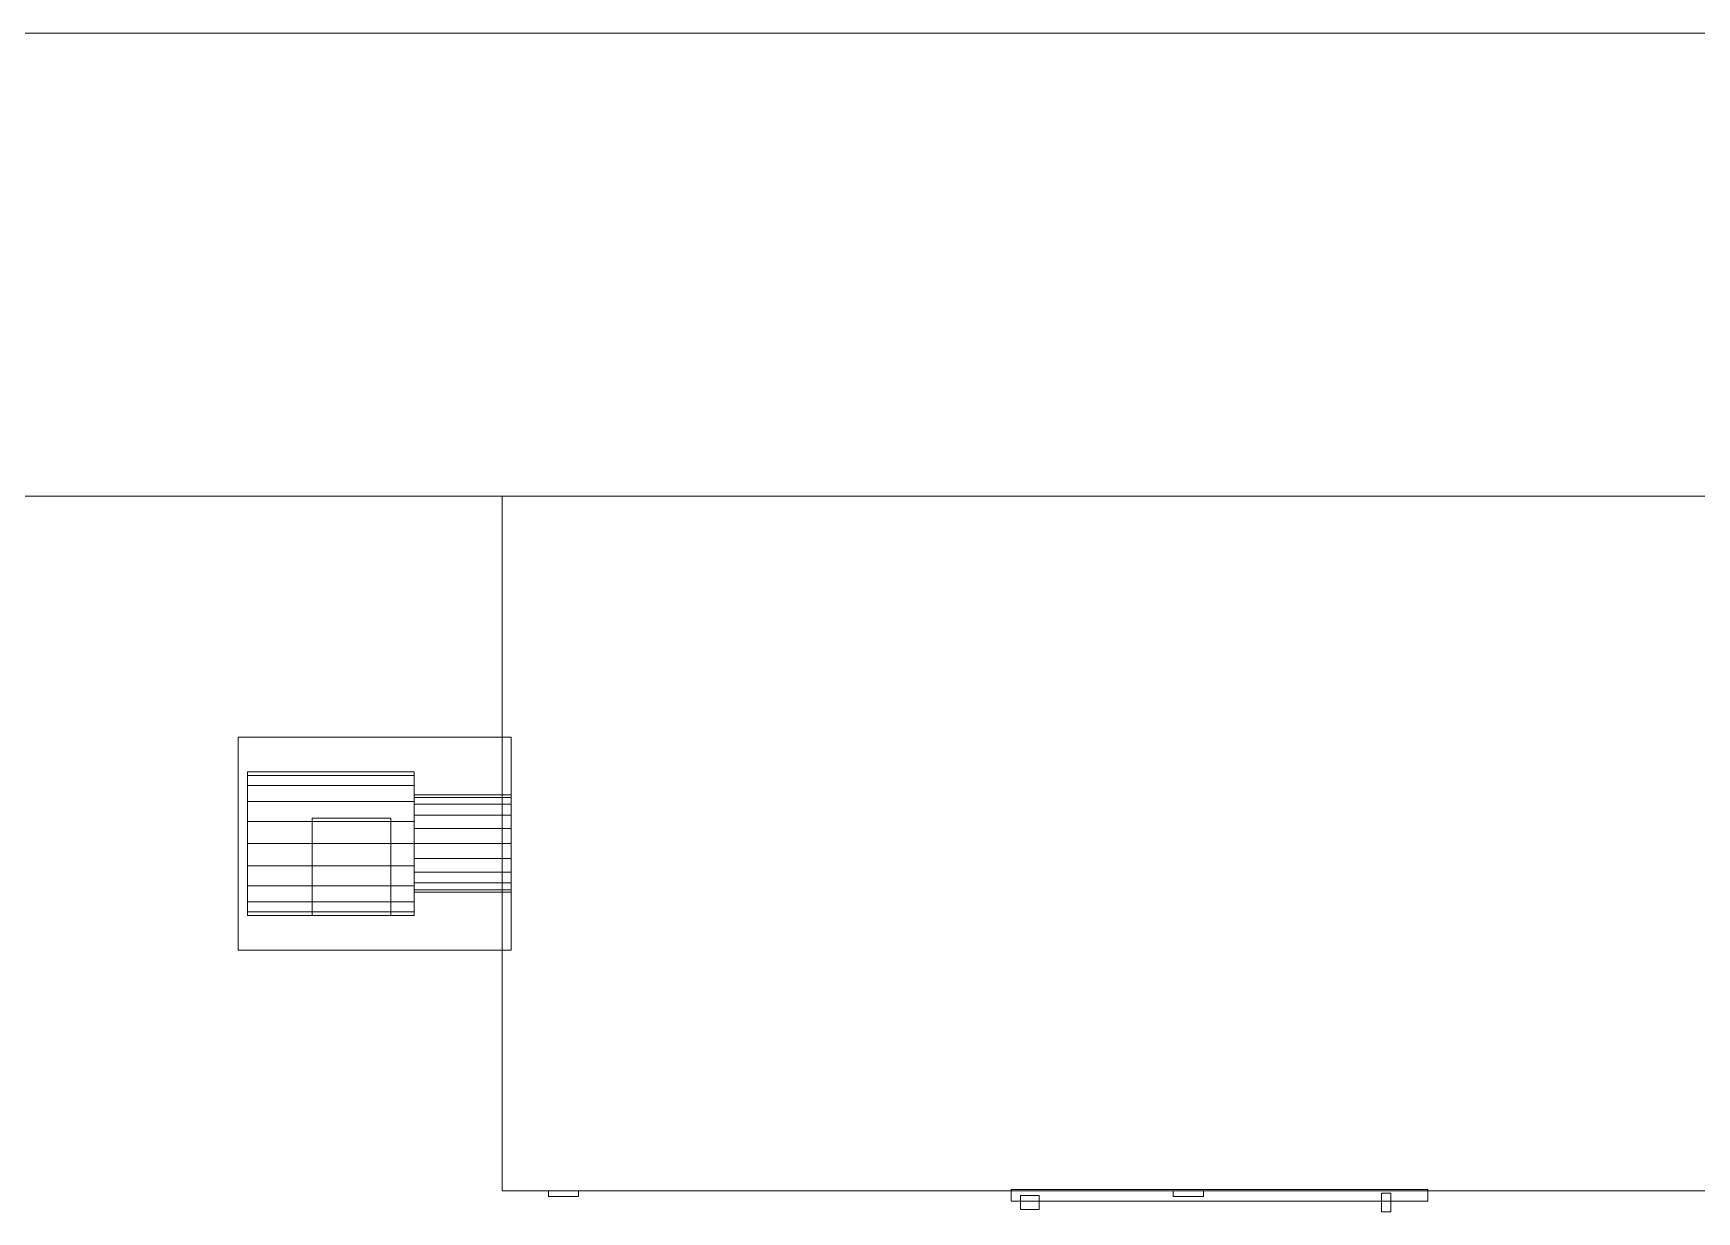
# Model space of a CAD drawing. Header units: millimetres. Extents: x -191664 to 191490, y -197311 to 10263.
# Drawn here: x 37705 to 41298, y -16195 to -13650 of the extents above; entities that cross this region are included whole.
import ezdxf

# ---------------------------------------------------------------- set-up
doc = ezdxf.new("R2010")
doc.units = ezdxf.units.MM
doc.layers.add('ACCESOS_PROPUESTOS', color=30, linetype='Continuous', lineweight=0)
doc.layers.add('superior_secador', color=7, linetype='Continuous', lineweight=0)

msp = doc.modelspace()

# ---------------------------------------------------------------- linework, layer by layer
at = {"layer": 'ACCESOS_PROPUESTOS'}
for p, q in [((60117.12, -13650), (-1000, -13650)), ((-1000, -14650), (60117.12, -14650))]:
    msp.add_line(p, q, dxfattribs=at)
at = {"layer": 'superior_secador', "color": 254, "true_color": 0xd8e0dc}
for p, q in [((38717.12, -16150), (38717.12, -14650)), ((38717.12, -14650), (41717.12, -14650)), ((41717.12, -16150), (38717.12, -16150))]:
    msp.add_line(p, q, dxfattribs=at)
at = {"layer": 'superior_secador', "color": 251, "true_color": 0x536a64}
for p, q in [((38147.12, -15630), (38147.12, -15170)), ((38147.12, -15170), (38737.12, -15170)), ((38737.12, -15170), (38737.12, -15630)), ((38737.12, -15630), (38147.12, -15630))]:
    msp.add_line(p, q, dxfattribs=at)
at = {"layer": 'superior_secador', "color": 142, "true_color": 0x159eb4}
for p, q in [((38167.12, -15252.59), (38167.12, -15245)), ((38527.12, -15245), (38167.12, -15245)), ((38167.12, -15252.59), (38167.12, -15274.6)), ((38167.12, -15252.59), (38527.12, -15252.59)), ((38527.12, -15245), (38527.12, -15252.59)), ((38527.12, -15252.59), (38527.12, -15274.6)), ((38167.12, -15274.6), (38167.12, -15308.89)), ((38167.12, -15274.6), (38527.12, -15274.6)), ((38527.12, -15274.6), (38527.12, -15308.89)), ((38167.12, -15308.89), (38167.12, -15352.1)), ((38167.12, -15308.89), (38527.12, -15308.89)), ((38527.12, -15308.89), (38527.12, -15352.1)), ((38167.12, -15352.1), (38167.12, -15400)), ((38167.12, -15352.1), (38527.12, -15352.1)), ((38527.12, -15352.1), (38527.12, -15400)), ((38167.12, -15400), (38167.12, -15447.9)), ((38167.12, -15400), (38527.12, -15400)), ((38527.12, -15400), (38527.12, -15447.9)), ((38167.12, -15447.9), (38167.12, -15491.11)), ((38167.12, -15447.9), (38527.12, -15447.9)), ((38527.12, -15447.9), (38527.12, -15491.11)), ((38167.12, -15491.11), (38167.12, -15525.4)), ((38167.12, -15491.11), (38527.12, -15491.11)), ((38527.12, -15491.11), (38527.12, -15525.4)), ((38167.12, -15525.4), (38167.12, -15547.41)), ((38167.12, -15525.4), (38527.12, -15525.4)), ((38167.12, -15547.41), (38167.12, -15555)), ((38167.12, -15547.41), (38527.12, -15547.41)), ((38167.12, -15555), (38527.12, -15555)), ((38527.12, -15525.4), (38527.12, -15547.41)), ((38527.12, -15547.41), (38527.12, -15555))]:
    msp.add_line(p, q, dxfattribs=at)
at = {"layer": 'superior_secador', "color": 252, "true_color": 0x798e91}
for p, q in [((38527.12, -15300.14), (38527.12, -15295)), ((38737.12, -15295), (38527.12, -15295)), ((38527.12, -15300.14), (38527.12, -15315.05)), ((38527.12, -15300.14), (38737.12, -15300.14)), ((38737.12, -15295), (38737.12, -15300.14)), ((38737.12, -15300.14), (38737.12, -15315.05)), ((38527.12, -15315.05), (38527.12, -15338.28)), ((38527.12, -15315.05), (38737.12, -15315.05)), ((38527.12, -15338.28), (38527.12, -15367.55)), ((38527.12, -15338.28), (38737.12, -15338.28)), ((38737.12, -15315.05), (38737.12, -15338.28)), ((38737.12, -15338.28), (38737.12, -15367.55)), ((38527.12, -15367.55), (38527.12, -15400)), ((38527.12, -15367.55), (38737.12, -15367.55)), ((38737.12, -15367.55), (38737.12, -15400)), ((38527.12, -15400), (38527.12, -15432.45)), ((38527.12, -15400), (38737.12, -15400)), ((38737.12, -15400), (38737.12, -15432.45)), ((38527.12, -15432.45), (38527.12, -15461.72)), ((38527.12, -15432.45), (38737.12, -15432.45)), ((38737.12, -15432.45), (38737.12, -15461.72)), ((38527.12, -15461.72), (38527.12, -15484.95)), ((38527.12, -15461.72), (38737.12, -15461.72)), ((38527.12, -15484.95), (38527.12, -15499.86)), ((38527.12, -15484.95), (38737.12, -15484.95)), ((38737.12, -15461.72), (38737.12, -15484.95)), ((38737.12, -15484.95), (38737.12, -15499.86)), ((38527.12, -15499.86), (38527.12, -15505)), ((38527.12, -15499.86), (38737.12, -15499.86)), ((38527.12, -15505), (38737.12, -15505)), ((38737.12, -15499.86), (38737.12, -15505)), ((38817.12, -16162), (38817.12, -16150)), ((38817.12, -16150), (38882.12, -16150)), ((38882.12, -16162), (38817.12, -16162)), ((38882.12, -16150), (38882.12, -16162)), ((39837.12, -16190), (39837.12, -16160)), ((39837.12, -16160), (39877.12, -16160)), ((39877.12, -16160), (39877.12, -16190)), ((40167.12, -16162), (40167.12, -16150)), ((40167.12, -16150), (40232.12, -16150)), ((40232.12, -16162), (40167.12, -16162)), ((40232.12, -16150), (40232.12, -16162)), ((39877.12, -16190), (39837.12, -16190))]:
    msp.add_line(p, q, dxfattribs=at)
at = {"layer": 'superior_secador', "color": 129, "true_color": 0x304542}
for p, q in [((38307.12, -15555), (38307.12, -15345)), ((38307.12, -15345), (38477.12, -15345)), ((38477.12, -15345), (38477.12, -15555)), ((38477.12, -15555), (38307.12, -15555)), ((40617.12, -16195), (40617.12, -16155)), ((40617.12, -16155), (40637.12, -16155)), ((40637.12, -16155), (40637.12, -16195)), ((40637.12, -16195), (40617.12, -16195))]:
    msp.add_line(p, q, dxfattribs=at)
at = {"layer": 'superior_secador', "color": 9, "true_color": 0xb8c6c1}
for p, q in [((39817.12, -16172), (39817.12, -16147)), ((39817.12, -16147), (40717.12, -16147)), ((40717.12, -16147), (40717.12, -16172)), ((40717.12, -16172), (39817.12, -16172))]:
    msp.add_line(p, q, dxfattribs=at)

doc.saveas('drawing.dxf')
